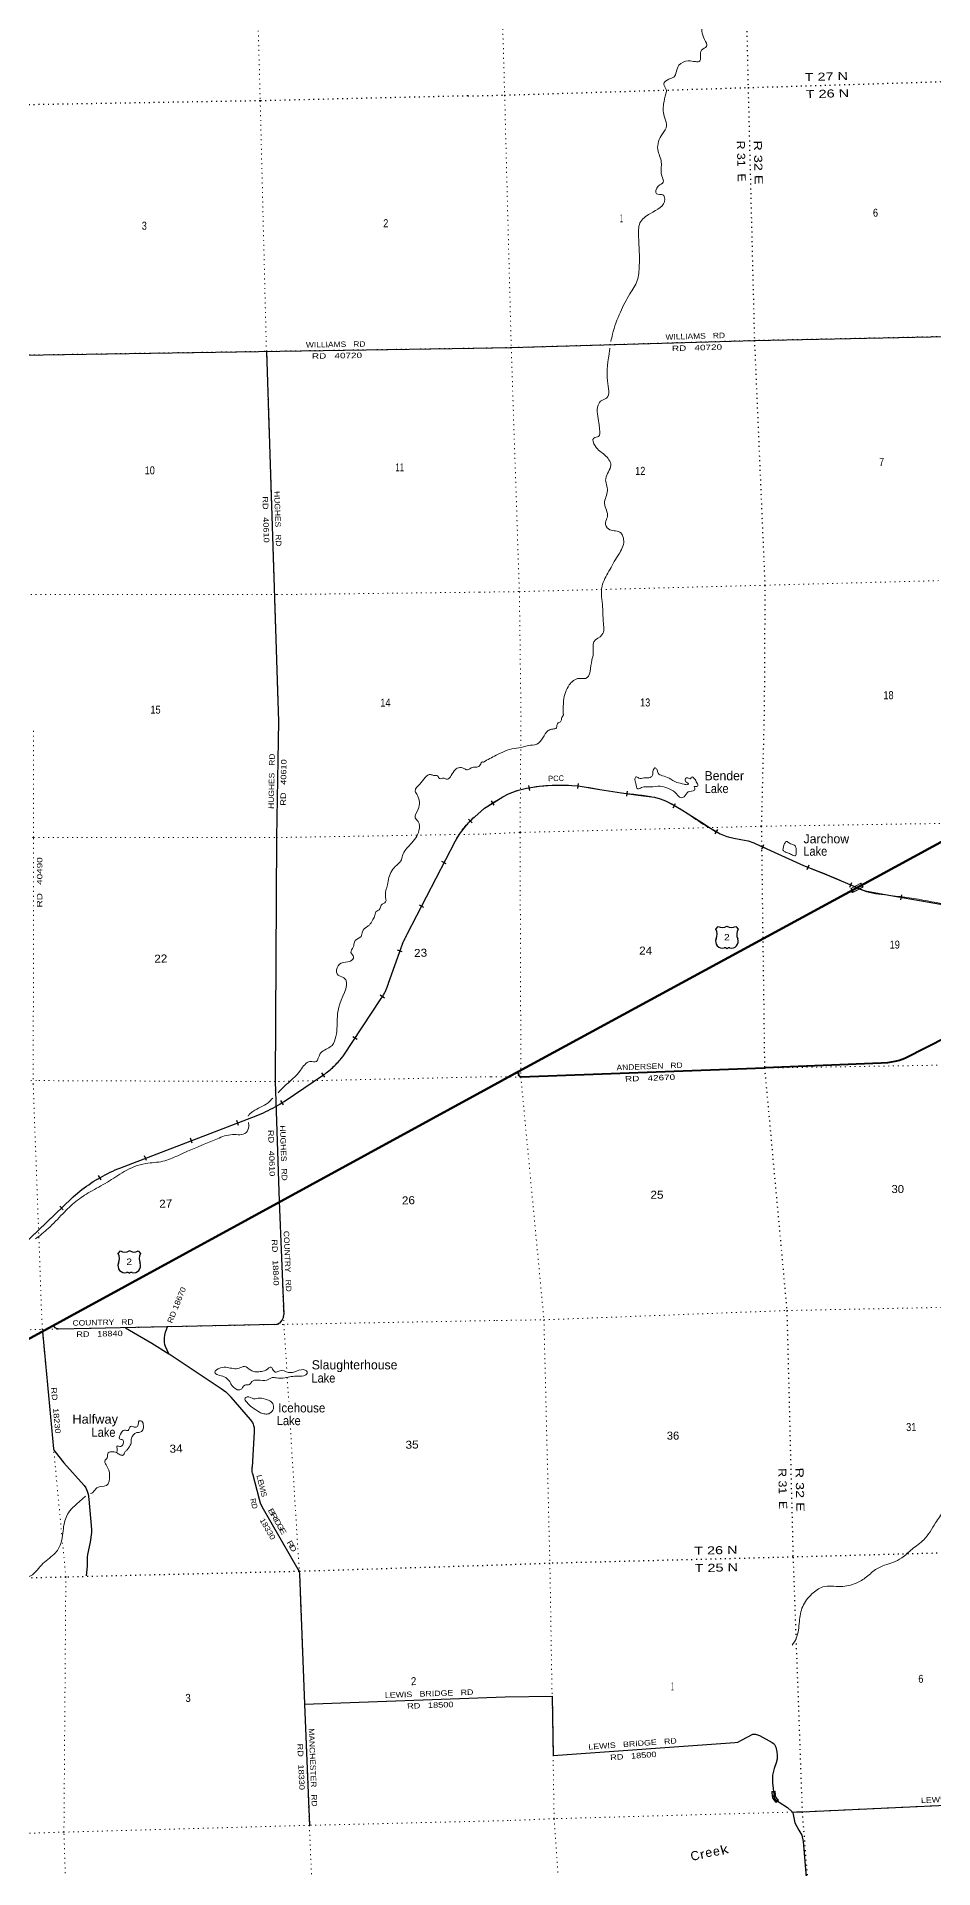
# Model space of a CAD drawing. Header units: feet. Extents: x 493183 to 745759, y 5472 to 195788.
# Drawn here: x 516401 to 536010, y 72721 to 112780 of the extents above; entities that cross this region are included whole.
import ezdxf
from ezdxf.enums import TextEntityAlignment as Align

# ---------------------------------------------------------------- set-up
doc = ezdxf.new("R2010")
doc.units = ezdxf.units.FT
doc.header["$LTSCALE"] = 70
doc.header["$PDMODE"] = 32
doc.header["$PDSIZE"] = 35
doc.linetypes.add('DOTTED', pattern=[1.5, 0.3, -1.2])
for name, color, linetype, lineweight in [('16', 7, 'Continuous', 25), ('20', 7, 'Continuous', 70), ('26', 7, 'Continuous', 40), ('27', 7, 'Continuous', 13), ('29', 7, 'Continuous', 25), ('31', 7, 'Continuous', 13), ('34', 7, 'Continuous', 25), ('39', 7, 'Continuous', 13), ('57', 7, 'Continuous', 13), ('6', 7, 'DOTTED', 25), ('7', 7, 'DOTTED', 13)]:
    doc.layers.add(name, color=color, linetype=linetype, lineweight=lineweight)
for name, color, linetype in [('30', 7, 'Continuous'), ('41', 7, 'Continuous'), ('55', 7, 'Continuous')]:
    doc.layers.add(name, color=color, linetype=linetype)

msp = doc.modelspace()

# ---------------------------------------------------------------- linework, layer by layer
at = {"layer": '16'}
for p, q in [((531252.78, 93262.38), (531304.09, 93321.14)), ((531495.85, 93327.11), (531495.57, 93326.91)), ((531687.94, 93321.23), (531739.33, 93262.38)), ((518184.21, 86165.35), (518235.52, 86224.11)), ((518427.28, 86230.08), (518427, 86229.88)), ((518619.37, 86224.2), (518670.76, 86165.35))]:
    msp.add_line(p, q, dxfattribs=at)
for centre, radius, start, end in [((531398.99, 92996.85), 151.42, 159.09177, 283.81923), ((531059.8, 93151.75), 222.05, 332.97043, 29.75871), ((531395.17, 93478.8), 182.07, 239.97227, 303.45418), ((531596.95, 93478.3), 181.52, 236.33975, 300.08743), ((531596.94, 93478.8), 182.07, 236.54582, 236.59441), ((531593.11, 92996.85), 151.42, 256.18077, 20.90823), ((531932.3, 93151.75), 222.05, 150.24129, 207.02957), ((517991.23, 86054.72), 222.05, 332.97043, 29.75871), ((518326.6, 86381.77), 182.07, 239.97227, 303.45418), ((518528.38, 86381.27), 181.52, 236.33975, 300.08743), ((518528.37, 86381.77), 182.07, 236.54582, 236.59441), ((518863.73, 86054.72), 222.05, 150.24129, 207.02957), ((518330.42, 85899.82), 151.42, 159.09177, 283.81923), ((518524.54, 85899.82), 151.42, 256.18077, 20.90823)]:
    msp.add_arc(centre, radius, start, end, dxfattribs=at)
for centre, major_axis, start_param, end_param in [((531454.33, 92798.03), (-19.56, 51.67), 4.95877769, 6.28318531), ((531537.78, 92798.03), (19.56, 51.67), 0, 1.32637542), ((518385.76, 85701), (-19.56, 51.67), 4.95877769, 6.28318531), ((518469.21, 85701), (19.56, 51.67), 0, 1.32637542)]:
    msp.add_ellipse(centre, major_axis=major_axis, ratio=0.929097, start_param=start_param, end_param=end_param, dxfattribs=at)
at = {"layer": '20'}
msp.add_line((526941.1, 90145.24), (526337.71, 89817.27), dxfattribs=at)
for points in [[(537660.87, 95971.02), (534339.88, 94166.76), (526941.1, 90145.24)], [(513770.01, 82961.82), (514359.12, 83283.17), (526337.71, 89817.27)]]:
    msp.add_lwpolyline(points, dxfattribs=at)
at = {"layer": '26'}
msp.add_lwpolyline([(537747.32, 91639.43), (537711.62, 91615.18), (535384.78, 90433.93), (535267.46, 90387.03), (535166.35, 90363.5), (535006.46, 90339.98), (534870.47, 90330.41), (532330.42, 90226.92), (532318.36, 90224.7), (526990.21, 90025.65), (526972.05, 90033.26), (526957.36, 90046.2), (526947.95, 90057.97), (526942.07, 90076.2), (526940.13, 90129.71), (526941.1, 90145.24)], dxfattribs=at)
at = {"layer": '29'}
for p, q in [((521425.82, 105898.83), (521689.76, 97802.12)), ((521602.52, 84615.24), (516884.34, 84516.11)), ((516528.49, 84465.08), (516770.38, 81898.95)), ((521158.91, 82270.19), (521114.59, 81494.86)), ((521124.23, 81353.3), (521264.14, 80793.88)), ((521328.07, 80631.63), (522113.32, 79268.1)), ((522258.84, 76315.81), (522364.76, 73665.24))]:
    msp.add_line(p, q, dxfattribs=at)
for points in [[(510779.76, 106195.37), (511169.04, 106179.32), (511431.05, 106019.55), (511664.95, 105919.22), (511853.15, 105865.6), (512012.01, 105849.22), (516066.85, 105811.6), (525959.97, 105967.7)], [(525959.97, 105967.7), (526779.22, 105981.36), (532096.79, 106137.43), (537354.96, 106247.72)], [(521689.76, 97802.12), (521648.07, 95264.27), (521617.41, 89929.03), (521705.38, 87314.1), (521804.36, 84834.16)], [(516884.34, 84516.11), (516862.29, 84518.98), (516837.82, 84525.61), (516819.47, 84533.27), (516807.22, 84542.96), (516792.96, 84564.89), (516776.63, 84600.09)], [(518341.29, 84544.3), (518917.06, 84208.15), (519291.62, 83975.23)], [(519291.62, 83975.23), (519218.02, 84133.15), (519207.06, 84174.87), (519198.28, 84223.16), (519196.09, 84260.48), (519196.08, 84321.93), (519204.86, 84381.2), (519222.41, 84449.24), (519266.29, 84563.38)], [(521602.52, 84615.24), (521652.71, 84622.52), (521673.11, 84628.64), (521698.6, 84640.88), (521723.07, 84654.14), (521742.45, 84670.46), (521769.97, 84708.2), (521786.29, 84736.77), (521796.48, 84765.33), (521801.59, 84790.84), (521804.36, 84834.16)], [(519291.62, 83975.23), (519322.12, 83956.26), (520437.16, 83212.87)], [(520437.16, 83212.87), (520536.65, 83141.01), (520558.59, 83123.45), (520646.01, 83030.53)], [(520646.01, 83030.53), (520649.47, 83026.53), (521069.83, 82535.75)], [(521069.83, 82535.75), (521118.08, 82469.32), (521137.83, 82434.2), (521146.61, 82405.67), (521155.38, 82361.77), (521158.91, 82270.19)], [(516770.38, 81898.95), (516785.01, 81862.2), (516807.25, 81827.81), (516994.46, 81592.04), (517441.48, 81097.21), (517475.41, 81040.88), (517505.74, 80970.08), (517527.97, 80901.3), (517544.81, 80796.53), (517603.79, 80130.55), (517604.53, 80067.95), (517570.6, 79853.8), (517512.82, 79588.41), (517504.58, 79530.34), (517504.75, 79328.82), (517480.84, 79118.86)], [(521124.23, 81353.3), (521114.35, 81399.4), (521111.06, 81430.13), (521114.59, 81494.86)], [(521264.14, 80793.88), (521287.68, 80716.74), (521328.07, 80631.63)], [(522113.32, 79268.1), (522136.78, 79226.31), (522141.17, 79208.75), (522146.5, 79163.93)], [(522146.5, 79163.93), (522258.84, 76315.81), (526649.81, 76472.92)], [(526649.81, 76472.92), (527675.57, 76489.58), (527698.26, 75190.93), (531667.46, 75473.95), (531735.84, 75483.17), (531813.77, 75524.84), (532059.54, 75656.1), (532087.96, 75658.98), (532120.03, 75655.1), (532205.09, 75630.32), (532485.79, 75475.68), (532515.88, 75450.42), (532534.33, 75430.12), (532564.09, 75372.1), (532587.97, 75267.59), (532593.35, 75195.72), (532594.62, 75108.32), (532573.71, 75031.3), (532531.46, 74903.49), (532491.46, 74761.59), (532489.14, 74711.25), (532492.23, 74592.13), (532518.5, 74342.41), (532531.56, 74279.37), (532542.63, 74247.99), (532552.42, 74230.08), (532560.35, 74220.39), (532566.96, 74214.11), (532638.28, 74166.89), (532823.64, 74048.98), (532917.73, 73965.84), (532917.76, 73963.82), (532926.74, 73953.01)], [(532926.74, 73953.01), (533029.12, 73957.77), (533141.6, 73957.52), (538481.08, 74203.17)], [(532929.61, 73949.55), (532926.74, 73953.01), (532936.9, 73932.86), (532947.07, 73897.74), (532984.3, 73716.8), (533065.54, 73556.77), (533131.87, 73444.91), (533162.34, 73308.24), (533542.63, 68803.57), (533542.63, 68803.32)]]:
    msp.add_lwpolyline(points, dxfattribs=at)
at = {"layer": '31'}
for p, q in [((532474.64, 74403.99), (532549.2, 74412.13)), ((532542.12, 74403.3), (532483.46, 74396.9)), ((532527.71, 74297.34), (532527.37, 74297.15)), ((532569.49, 74162.04), (532622.01, 74215.82))]:
    msp.add_line(p, q, dxfattribs=at)
for points in [[(532474.64, 74403.99), (532486.59, 74294.52), (532489.69, 74280.53), (532495.85, 74265.99), (532507.3, 74243.96), (532541.14, 74193.88), (532569.49, 74162.04)], [(532483.46, 74396.9), (532494.5, 74295.82), (532497.34, 74282.98), (532503.09, 74269.4), (532514.19, 74248.06), (532547.47, 74198.8), (532569.76, 74173.76), (532611.08, 74216.07)], [(532611.08, 74216.07), (532596.72, 74232.22), (532569.09, 74269.79), (532558.79, 74291.32), (532551.67, 74315.73), (532542.12, 74403.3)], [(532549.2, 74412.13), (532559.55, 74317.3), (532566.29, 74294.18), (532575.98, 74273.92), (532602.94, 74237.26), (532622.01, 74215.82)]]:
    msp.add_lwpolyline(points, dxfattribs=at)
at = {"layer": '31', "linetype": 'DOTTED', "lineweight": 100}
msp.add_arc((532777.43, 74385.35), 266.48, 175.112, 223.7698, dxfattribs=at)
at = {"layer": '34'}
for p, q in [((527186.13, 96296.02), (527167.63, 96405.08)), ((528235.98, 96338.64), (528253.33, 96447.88)), ((529309.65, 96166.86), (529323.9, 96276.55)), ((526407.37, 95975.51), (526349.52, 96069.78)), ((530319.5, 95916.16), (530373.73, 96012.57)), ((525925.78, 95589.17), (525846.44, 95666.23)), ((531241.51, 95343.99), (531296.47, 95439.98)), ((532259.97, 95011.38), (532306.13, 95111.89)), ((525359.88, 94687.87), (525261.59, 94738.61)), ((533251.04, 94562.58), (533293.13, 94664.87)), ((534181.08, 94179.85), (534228.92, 94279.57)), ((524870.41, 93733.9), (524772.13, 93784.63)), ((535302.24, 93901.34), (535320.83, 94010.38)), ((524397.02, 92766.4), (524292.65, 92803.03)), ((524009.62, 91754.62), (523916.92, 91814.97)), ((523409.84, 90849.27), (523317.39, 90910)), ((522704.04, 90026.01), (522641.1, 90116.96)), ((521800.31, 89420.38), (521740.98, 89513.73)), ((520817.48, 88970.91), (520777.88, 89074.19)), ((519802.73, 88584.61), (519763.13, 88687.89)), ((518802.53, 88198.3), (518762.93, 88301.58)), ((517811.41, 87779.26), (517756.22, 87875.11)), ((516984.03, 87123.84), (516907.5, 87203.7))]:
    msp.add_line(p, q, dxfattribs=at)
at = {"layer": '34', "lineweight": 13}
for p, q in [((525982.19, 95720.21), (526190.42, 95902.01)), ((524506.61, 93151.41), (525558.84, 95189.97)), ((524098.13, 92076.31), (524370.11, 92851.29)), ((523121.9, 90508.42), (523920.59, 91724.16)), ((521837.48, 89508.13), (522652.25, 90058.4)), ((518221.33, 88035.54), (521202.5, 89178.64)), ((512825.18, 83216.2), (517160.96, 87371.1))]:
    msp.add_line(p, q, dxfattribs=at)
at = {"layer": '34'}
for points in [[(526195.26, 95907.68), (526397, 96031.3), (526598.84, 96155.17), (526719.2, 96218.84), (526911.53, 96290.1), (527112.12, 96341.5), (527394.2, 96389.35), (527677.58, 96409.59), (527960.44, 96412.85), (528242.42, 96392.9), (528718.85, 96317.28), (529194.34, 96239.53), (529551.8, 96193.09), (529909.49, 96144.69), (530033.76, 96113.28), (530152.94, 96063.99), (530333.1, 95971.16), (530508.94, 95872.24), (530925.82, 95606.07), (531133.85, 95471.56), (531349.92, 95347.84), (531493.85, 95290.33), (531643.56, 95250.01), (531800.9, 95222.77), (531957.01, 95190.73), (532085.18, 95145.81), (532210.7, 95094.09), (532691.39, 94873.31), (533173.3, 94656.44), (533627.49, 94469.54), (534082.43, 94284.46), (534406.23, 94142.31)], [(523977.24, 91810.63), (523987.76, 91828.33), (523998.15, 91846.25), (524008.09, 91864.36), (524017.67, 91882.58), (524027.04, 91901.12), (524035.99, 91919.67), (524044.74, 91938.37), (524053.11, 91957.33), (524061.05, 91976.33), (524068.72, 91995.53), (524076.11, 92014.78), (524083.12, 92034.3), (524089.81, 92053.79), (524096.11, 92073.55), (524097.09, 92076.66), (524369.07, 92851.66), (524380.2, 92882.65), (524391.99, 92913.21), (524404.29, 92943.59), (524417.02, 92974.03), (524430.4, 93004.03), (524444.25, 93033.66), (524458.5, 93063.35), (524473.41, 93092.62), (524488.79, 93121.51), (524504.77, 93150.4), (524505.64, 93151.93), (525557.87, 95190.49), (525574.98, 95221.12), (525592.68, 95251.18), (525610.9, 95280.93), (525629.58, 95310.68), (525648.86, 95339.86), (525668.57, 95368.58), (525688.72, 95397.27), (525709.48, 95425.42), (525730.67, 95453.09), (525752.49, 95480.64), (525774.63, 95507.56), (525797.14, 95534.28), (525820.34, 95560.63), (525843.88, 95586.32), (525867.94, 95611.72), (525892.25, 95636.76), (525917.27, 95661.41), (525942.45, 95685.51), (525968.32, 95709.22), (525981.46, 95721.03), (526195.26, 95907.7)], [(534404.93, 94143.57), (534439.37, 94128.73), (534522.04, 94102.41), (534833.93, 94038.49), (535082.6, 93996.82), (535876.33, 93861.52), (536669.46, 93721.02)], [(512824.45, 83217.03), (517160.21, 87371.91), (517205.24, 87412.64), (517250.95, 87452.13), (517297.36, 87490.84), (517344.48, 87529.27), (517392.3, 87566.44), (517440.57, 87602.61), (517489.55, 87638.5), (517539.22, 87673.15), (517589.32, 87706.78), (517640.4, 87739.88), (517691.65, 87771.74), (517743.39, 87803.1), (517796.06, 87833.43), (517848.92, 87862.52), (517902.48, 87890.84), (517956.25, 87918.41), (518010.97, 87944.97), (518065.63, 87970.55), (518121.23, 87995.1), (518176.8, 88018.67), (518220.93, 88036.56), (521202.1, 89179.67), (521255.71, 89200.81), (521308.54, 89223.05), (521361.03, 89246.22), (521413.57, 89270.14), (521465.33, 89295.15), (521516.43, 89320.96), (521567.6, 89347.51), (521617.98, 89375.17), (521667.7, 89403.62), (521717.37, 89433.12), (521766.07, 89463.31), (521814.53, 89494.11), (521836.87, 89509.04), (522651.63, 90059.31), (522680.21, 90079.09), (522708.19, 90099.41), (522735.82, 90120.23), (522763.4, 90141.49), (522790.36, 90163.3), (522816.82, 90185.48), (522843.22, 90208.11), (522869.01, 90231.26), (522894.3, 90254.81), (522919.42, 90278.97), (522943.88, 90303.38), (522968.11, 90328.13), (522991.88, 90353.52), (523015, 90379.2), (523037.78, 90405.36), (523060.17, 90431.73), (523082.11, 90458.77), (523103.5, 90485.9), (523121, 90509.05), (523919.68, 91724.79), (523931.88, 91741.57), (523943.61, 91758.51), (523955.05, 91775.67), (523966.37, 91793.06), (523977.24, 91810.63)]]:
    msp.add_lwpolyline(points, dxfattribs=at)
at = {"layer": '34', "lineweight": 13}
for centre, radius, start, end in [((527312.86, 94223.67), 2002.58, 131.6422, 151.14922), ((526143.73, 92225.72), 1880.71, 150.51443, 160.57176), ((522966.06, 92426.23), 1184.91, 323.66515, 342.82394), ((521530.56, 91699.1), 1987.48, 304.35911, 323.19532), ((520011.62, 92250.26), 3294.39, 291.19154, 303.65789), ((519502.59, 84812.46), 3468.41, 111.67916, 132.4643)]:
    msp.add_arc(centre, radius, start, end, dxfattribs=at)
msp.add_spline([(526195.76, 95906.5), (526599.39, 96154.21), (527112.35, 96340.42), (527677.63, 96408.49), (528242.29, 96391.81), (529194.18, 96238.44), (529909.28, 96143.61), (530152.48, 96062.99), (530508.37, 95871.3), (531349.44, 95346.85), (531643.32, 95248.93), (531956.72, 95189.67), (532210.26, 95093.08), (533172.86, 94655.43), (534081.98, 94283.45), (534548.96, 94077.49), (535082.44, 93995.73), (536669.25, 93719.94), (537106.53, 93604.27), (537628.82, 93344.78), (538527.5, 92994.81), (538827.65, 93005.94), (539109.99, 93119.66), (539601.26, 93521.38), (540064.76, 93773.33), (540458.3, 93866.74), (540849.23, 93873.35), (541547.18, 93717.7), (542181.09, 93534.75), (542874.65, 93401.22), (544021.91, 93134.14), (545400.08, 92798.33), (545802.51, 92718.39), (546002.14, 92590.63), (546247.69, 92366.8), (546614.75, 91985.65), (546850.95, 91840.35), (547294.71, 91698.56), (548064.15, 91485.62), (549092.06, 91244.77), (549978.01, 91055.98), (550309.09, 91025.27), (550661.6, 91039.3), (551175.44, 91171.06), (552079.82, 91456.69), (552967.97, 91748.11), (553409.54, 91985.57), (553705.42, 92256.88), (553936.12, 92569.46), (554553.8, 93620.93), (555180.79, 94718.96), (555692.87, 95572.94), (556015.14, 96078.73), (556347.32, 96471.71), (556708.94, 96790.53), (557138.81, 97126.65)], degree=3, dxfattribs=at)
at = {"layer": '39'}
for points in [[(528959.19, 106114.43), (528993.71, 106270.46), (529165.86, 106756.41), (529374.35, 107152.52), (529532.86, 107444.61), (529579.82, 107766.27), (529564.95, 108406.98), (529594.3, 108706.05), (529821.29, 108913.1), (530136.55, 109225.08), (530096.03, 109320.87), (529958.53, 109339.74), (529994.89, 109509.96), (530101.71, 109597.19), (530065.79, 109755.59), (530061.4, 110031.67), (529984.35, 110312.05), (530085.28, 110653.15), (530178, 110826.74), (530135.71, 110999.09), (530110.38, 111308.94), (530163.66, 111531.97), (530169.61, 111622.83), (530116.44, 111742.51), (530226.82, 111849.99), (530332.56, 111896.88), (530445.48, 112155.62), (530650.92, 112249.26), (530806.5, 112232.84), (530887.08, 112234.78), (530920.53, 112356.54), (530939.8, 112481.99), (531050.69, 112567.31), (531004.83, 112719.42), (530983.11, 113047.5), (531192.2, 113157.35), (531544.18, 113190.01), (531666.82, 113116.35), (531759.68, 113197.21), (531739.5, 113372.11), (531802.32, 113444.18), (531951.02, 113377.19), (532157.01, 113359.97), (532341.88, 113471.26), (532340.72, 113695), (532436.63, 113904.95), (532609.83, 113997.81), (532803.83, 113976.27), (533091.81, 114073.91), (533260.1, 114204.96), (533194.84, 114324.35), (533229.24, 114492.5), (533362.76, 114558.2), (533366.27, 114580.46), (533436.7, 114759.56), (533590.28, 115003.15), (533689.28, 115253.49)], [(527919.63, 97947.67), (527925.89, 98257.64), (528048.89, 98603.3), (528261.26, 98745.49), (528400.35, 98744.81), (528542.18, 99147.37), (528573.25, 99285.2), (528589.33, 99547.66), (528763.29, 99694.98), (528792.63, 99994.04), (528777.37, 100304.13), (528764.8, 100759.43), (528916.41, 101087.64), (529108.09, 101426.89), (529238.44, 101716.29), (529152.53, 101944.04), (528905.03, 102012.68), (528839.27, 102154.23), (528882.7, 102280.27), (528819.47, 102573.07), (528883.57, 102850.8), (528845.27, 103111.95), (528957.34, 103406.95), (528827.21, 103629.61), (528615, 103828.12), (528582.78, 104000.71), (528690.81, 104035.57), (528711.29, 104195.32), (528696.03, 104332.04), (528678.9, 104722.72), (528759.16, 104825.44), (528872.72, 104882.6), (528911.85, 105020.63), (528884.31, 105251.8), (528929.23, 105922.17), (528935.1, 105965.56)], [(526171.69, 96916.03), (526449.39, 97065.59), (526842.03, 97213.46), (527047.11, 97245.17), (527151.43, 97275.18), (527338.41, 97304.57), (527471.13, 97446.02), (527587.48, 97603.34), (527687.7, 97637.31), (527767.91, 97662.88), (527779.04, 97721.57), (527808.44, 97772.51), (527866.28, 97809.8), (527881.48, 97866.55), (527919.63, 97947.67)], [(521680.32, 89683.57), (521814.44, 89818.04), (522174.81, 90177.89), (522379.03, 90363.59), (522518.05, 90369.83), (522594.06, 90525.41), (522823.26, 90685.65), (522966.73, 91079.24), (523032.84, 91629.8), (523116.6, 92197.04), (522970.81, 92281.35), (522962.09, 92369.82), (523058.49, 92517.95), (523262.88, 92564.5), (523332.83, 92653.34), (523275.36, 92752.43), (523324.24, 92870.89), (523340.62, 92929.87), (523366.35, 93013.34), (523494.82, 93101.95), (523525.98, 93205.75), (523619.63, 93311.45), (523676.93, 93351.51), (523744.44, 93454.4), (523788.37, 93536.4), (523821.55, 93640.27), (523906.4, 93703.35), (523938.3, 93782.97), (524032.86, 93858.44), (524026.84, 93991.37), (524074.15, 94228.76), (524103.61, 94388.98), (524274.98, 94660.4), (524365.03, 94751.87), (524401.75, 94871.98), (524577.95, 95117.32), (524762.58, 95417.38), (524742.45, 95616.43), (524681.5, 95697.26), (524744.44, 95884.72), (524727.25, 96186.71), (524679.99, 96282.07), (524782.38, 96432.41), (525016.17, 96641.19), (525081.22, 96625.01), (525166.37, 96611.46), (525212.54, 96552.36), (525298.91, 96565.07), (525358.09, 96542.67), (525530.24, 96721.34), (525622.91, 96792.73), (525746.54, 96774.3), (525820.02, 96746.28), (525929.36, 96800.02), (526030.08, 96805.1), (526103.21, 96855.72), (526152.01, 96920.41), (526171.69, 96916.03)], [(529924.9, 96789.65), (529969.98, 96743.83), (529989.27, 96673.55), (530086.96, 96616.69), (530230.92, 96564.65), (530397.75, 96470.64), (530557.6, 96432.99), (530640.36, 96426.32), (530658.29, 96438.73), (530601.18, 96480.13), (530589.88, 96554.58), (530639.99, 96571.57), (530702.79, 96552.46), (530722.38, 96587.09), (530783.36, 96555.84), (530839.39, 96457.93), (530854.62, 96389.59), (530776.26, 96374.14), (530796.94, 96342.21), (530785.51, 96301.67), (530649.05, 96265.07), (530558.14, 96154.59), (530489.89, 96137.29), (530393.79, 96220.4), (530230.7, 96332.64), (530036.32, 96385.84), (529822.85, 96374.16), (529631.65, 96356.8), (529547.45, 96329.15), (529501.16, 96447.4), (529485.34, 96552.04), (529506.84, 96592.76), (529571.79, 96565.61), (529678.59, 96567.42), (529819.48, 96579.89), (529871.04, 96631.2), (529877.78, 96712.01), (529897.14, 96760.76), (529918.04, 96786.67), (529924.9, 96789.65)], [(532717.84, 94992.72), (532757.84, 95134.62), (532799.43, 95179.71), (532862.55, 95140.43), (532915.28, 95121.15), (532986.47, 95082), (533011.97, 95001.73), (533007.55, 94902.8), (532998.1, 94864.31), (532951.66, 94869.58), (532864.28, 94912.48), (532770.96, 94949.24), (532717.84, 94992.72)], [(543755.67, 91424.86), (543580.22, 91553.03), (543237.18, 91821.6), (542941.09, 91931.59), (542768.13, 91908.49), (542631.1, 91906.18), (542354.27, 91824.83), (542076.62, 91793.91), (541956.21, 91761.61), (541850.77, 91677.11), (541732.96, 91731.6), (541555.11, 91637.81), (541312.61, 91553.01), (541087.02, 91420.08), (541022.17, 91318.1), (540887.07, 91198.81), (540631.78, 91156.16), (540603.73, 91145.59), (540260.84, 91036.9), (540066, 90995.28), (539973.21, 90999.76), (539773.58, 90881.39), (539754.3, 90705.54), (539712.64, 90664.48), (539555.27, 90427.79), (539203.57, 90119.22), (538929.52, 89868.46), (538781.46, 89678.33), (538741.27, 89526.71), (538746.39, 89358.97), (538647.62, 89236.25), (538448.47, 88966.57), (538384.16, 88709.27), (538349.04, 88638.06), (538475.17, 88567.56), (538610.81, 88408.46), (538713, 88077.3), (538662.43, 87842.42), (538532.18, 87672.76), (538377.19, 87536.99), (538170.6, 87228.85), (538120.09, 87113), (538052.15, 86831.42), (537970.69, 86759.43), (537843.94, 86499.05), (537749.5, 86358.25), (537675.12, 86100.77), (537682.82, 85876.96), (537635.92, 85664.33), (537621.72, 85547.08), (537556.94, 85441.07), (537563.05, 85437.14), (537539.31, 85164.38), (537510.41, 84960.12), (537487.32, 84770.09), (537465.99, 84596.22), (537513.4, 84409.4), (537575.97, 84158.27), (537601.72, 83817.75), (537484.22, 83607.97), (537249.19, 83313.47), (537089.04, 83123.14), (536950.86, 83068.35), (536790.65, 82882.05), (536621.65, 82616.91), (536614.26, 82453.37), (536606.76, 82295.88), (536564.02, 82198.32), (536501.82, 82058.06), (536513.42, 81965.45), (536489.47, 81827.86), (536559.68, 81603.09), (536616.87, 81311.52), (536560.75, 81169.35), (536383.06, 80942.4), (536220.38, 80538.17), (536057.4, 80275.16), (535801.36, 79909.7), (535544.75, 79701.59), (535318.08, 79512.15), (535122.18, 79412), (534777.74, 79275.04), (534546.9, 79093.59), (534321.34, 78958.64), (533987.96, 78884.41), (533595.05, 78875.75), (533353.67, 78722.37), (533152.57, 78448.63), (533081.36, 78120.59), (533010.81, 77752.21), (532924.59, 77601.46)], [(521029.22, 89174.12), (521030.8, 89177.11), (521128.73, 89274.87), (521461.95, 89464.49), (521564.5, 89567.19)], [(516378.83, 86486.6), (516652.39, 86714.73), (516973.54, 87037.09), (517261.94, 87308.03), (517568.41, 87514.98), (517949.35, 87728.23), (518315.62, 87959.18), (518786.4, 88136.84), (519164.26, 88184.63), (519485.38, 88307.32), (520353.89, 88676.56), (520683.98, 88769.27), (520979.38, 88808.5), (521039.75, 88947.47), (521033.21, 89036.11)], [(520625.09, 83366.62), (520504.83, 83473.89), (520360.38, 83513.87), (520298.39, 83562.41), (520422.34, 83667.01), (520703.25, 83651.34), (520828.1, 83659.17), (520947.95, 83699.11), (521083.66, 83614.5), (521175.46, 83580.99), (521286.26, 83586.37), (521414.54, 83614.47), (521533.47, 83684.63), (521571.82, 83617.23), (521639.74, 83572.91), (521717.5, 83603.5), (521910.21, 83569.02), (521994.99, 83567.57), (522094.86, 83600.85), (522273.89, 83618.39), (522319.33, 83583.47), (522285.18, 83511.85), (522114.39, 83488.51), (521831.09, 83449.65), (521645.53, 83448.04), (521554.58, 83453.35), (521437.23, 83397.35), (521231.33, 83401.18), (521107.33, 83365.14), (521054.67, 83305.05), (520952.23, 83289.84), (520860.41, 83190.25), (520789.8, 83190.12), (520715.78, 83236.27), (520659.41, 83299.1), (520625.09, 83366.62)], [(521276.86, 82694.68), (521120.38, 82798.83), (520995.79, 82916.05), (520958.91, 83001.65), (521004.36, 83033.28), (521146.79, 82993.24), (521279.53, 83007.36), (521440.04, 82969.88), (521546.68, 82912.62), (521584.35, 82800.83), (521531.02, 82696.35), (521457.47, 82659.83), (521366.52, 82665.14), (521276.86, 82694.68)], [(518147.96, 81815.1), (518163.98, 81886.17), (518159.83, 81956.63), (518240.82, 81946.99), (518291.53, 82005), (518282.93, 82089.44), (518215.56, 82115.63), (518236.65, 82219.13), (518322.84, 82304.43), (518399.62, 82300.72), (518453.57, 82385.04), (518561.01, 82368.14), (518614.52, 82400.02), (518643.55, 82507.78), (518698.22, 82501.38), (518735.71, 82395.63), (518731.67, 82328.95), (518681.14, 82264.9), (518592.82, 82250.12), (518473.45, 82127.5), (518466.59, 82020.4), (518418.93, 81928.2), (518372.32, 81868.3), (518331.27, 81824.7), (518288.93, 81756.86), (518230.17, 81765.16), (518147.96, 81815.1)], [(517577.47, 80919.87), (517631.52, 80944.31), (517719.31, 81043.78), (517927.6, 81094.47), (517997.69, 81312.4), (517921.98, 81548.07), (517891.09, 81635.87), (517943.69, 81697.97), (517955.12, 81787.06), (518040.46, 81834.02), (518147.96, 81815.1)], [(514971.78, 76705.66), (514986.6, 76729.61), (514999.15, 76915.53), (515065.98, 76974.03), (515141.32, 77151.77), (515143.18, 77357.54), (515075.39, 77464.39), (515132.03, 77593.16), (515210.59, 77664.12), (515186.35, 77731.95), (515286.6, 77819.7), (515388.15, 78064.8), (515458.29, 78147.6), (515463.37, 78246.57), (515536.8, 78353.67), (515721.9, 78504.5), (515824.73, 78707.29), (515946.86, 78938.89), (516072.95, 79039.52), (516268.3, 79118.06), (516538.62, 79386.44), (516813.89, 79624.71), (516940.11, 79854.42), (517000.82, 80249.53), (517119.48, 80529.43), (517297.74, 80706.27), (517466.92, 80861.83)]]:
    msp.add_spline(points, degree=3, dxfattribs=at)
at = {"layer": '55'}
msp.add_point((534240.15, 94081.32), dxfattribs=at)
at = {"layer": '57'}
for p, q in [((534202.23, 94151.76), (534422.38, 94270.24)), ((534251.99, 94059.3), (534202.23, 94151.76)), ((534251.99, 94059.3), (534472.14, 94177.78)), ((534422.38, 94270.24), (534472.14, 94177.78))]:
    msp.add_line(p, q, dxfattribs=at)
msp.add_lwpolyline([(534419.12, 94259.4), (534213.06, 94148.5), (534255.24, 94070.13), (534461.3, 94181.03)], close=True, dxfattribs=at)
at = {"layer": '6'}
for points in [[(531306.5, 143942.8), (531311.34, 143731.94), (531398.85, 138395.84), (531516.39, 133068.52), (531621.04, 127688.48), (531726.35, 122366.91), (531838.87, 116995.12), (531958.47, 111665.84), (532096.79, 106137.43), (532325.83, 100782.55), (532311.88, 98050.95)], [(525830.97, 111483.84), (526635.04, 111501.56), (531958.47, 111665.84), (537090.57, 111823.5), (542519.21, 111970.14), (547912.16, 112091.74), (553257.98, 112246.47), (556752.98, 112352.61)], [(525830.97, 111483.84), (521290.27, 111376.4), (515849.27, 111283.23), (510535.12, 111201.19), (505279.69, 111005.31), (501279.98, 110877.32), (495962.67, 110710.87), (494908.23, 110629.95)], [(532311.88, 98050.95), (532247.74, 95511.34), (532318.36, 90224.7), (532806.5, 84920.92), (532941.35, 79528.44), (533141.6, 73957.52), (533542.5, 68805.24)], [(557554.03, 80175.97), (554098.3, 80106.16), (548773.32, 79959.61), (543510.74, 79818.16), (538089.07, 79667.96), (532941.35, 79528.44), (527624.26, 79392.12), (526582.42, 79354.2)], [(526582.42, 79354.2), (522144.53, 79213.91), (517039.81, 79091.08), (511719.73, 78951.63), (506298.79, 78811.13), (501858.1, 78680.25), (496594.46, 78531.65), (495617.48, 78522.13)]]:
    msp.add_lwpolyline(points, dxfattribs=at)
at = {"layer": '7'}
msp.add_line((521881.93, 83456.61), (521915.1, 82920.7), dxfattribs=at)
for points in [[(520621.88, 143692.48), (520625.37, 143479.68), (520730.48, 138109.37), (520834.38, 132779.92), (520943.78, 127443.15), (521051.6, 122081.12), (521145.21, 116688.52), (521290.27, 111376.4), (521425.82, 105898.83), (521599.57, 100578.92), (521689.76, 97802.12)], [(526086.84, 137477.01), (526180.59, 132916.04), (526248.23, 127567.36), (526358.13, 122221.72), (526491.22, 116832.28), (526635.04, 111501.56), (526779.22, 105981.36), (526957.48, 100643.4), (526993.17, 97925.72)], [(556890.62, 106794.56), (553525.14, 106638.51), (548054.98, 106369.91), (542708.26, 106166.77), (540079, 106293.05), (537354.96, 106247.72), (532096.79, 106137.43), (526779.22, 105981.36), (525960.01, 105966.2)], [(508340.65, 105739.63), (510803.02, 105837.76), (516025.39, 105814.99), (521425.82, 105898.83), (525959.97, 105967.7)], [(526084.81, 100630.43), (526957.48, 100643.4), (532325.83, 100782.55), (537476.57, 100918.48), (540045.13, 100976.2), (542918.42, 100843.69), (548244.43, 101157.21), (553624.17, 101326.87), (555914.23, 101432.63)], [(526084.81, 100630.43), (521649.54, 100577.74), (516206.8, 100576.53), (510917.77, 100433.47), (505660.53, 100392.64), (501487.81, 100078.48), (496176.94, 99930.56), (495144.81, 99882.02)], [(521689.76, 97802.12), (521648.07, 95264.27), (521616.88, 89854.68), (521809.87, 84620.74), (521874.7, 83573.43)], [(526993.17, 97925.72), (526972.97, 95375.73), (526990.21, 90025.65), (527494.54, 84718.1), (527624.26, 79392.12), (527717.92, 73807.28), (528087.7, 68469.22), (528297.53, 63174.85), (528413.6, 57820.39), (528586.86, 52543.56), (528605.5, 52066.56)], [(518009.99, 51819.44), (517960.37, 55204.42), (517747.35, 57650.32), (517445.31, 62979.48), (517174.52, 68208.76), (516998.3, 73513.51), (517039.81, 79091.08), (516523.26, 84508.52), (516326.25, 89875.44), (516335.82, 95266.23), (516332.1, 97678.51)], [(526208.51, 95341.15), (526972.97, 95375.73), (532247.74, 95511.34), (537672.49, 95597.03), (543122.21, 95511.66), (545725.49, 95569.81), (548433.68, 95867.79), (553746.27, 96032.29), (557157.08, 96204.48)], [(495260.77, 94547.27), (496241.96, 94569), (501594.68, 94763.9), (505772.62, 95044.11), (511062.35, 95186.67), (516335.82, 95266.23), (521648.07, 95264.27), (526208.52, 95340.97)], [(537822.42, 90314.61), (537773.3, 90312.92), (532318.36, 90224.7), (526990.21, 90025.65), (526332.66, 90033.17)], [(526332.65, 90033.32), (521617.41, 89929.03), (516401.13, 89949.26), (511165.76, 89887.78), (505840.78, 89709.86), (501679.51, 89412), (496325.7, 89253.37), (495378.13, 89230.34)], [(526457.33, 84702.4), (527494.54, 84718.1), (532806.5, 84920.92), (537894.37, 85023.11), (543256.05, 85144.05), (548590.71, 85314.97), (553943.8, 85468.04), (557420.94, 85550.04)], [(511429.1, 84379.95), (516523.26, 84508.52), (521884.22, 84620.21), (526457.34, 84702.41)], [(521951.03, 82340.11), (522144.53, 79213.91), (522364.51, 73662.43), (522596.86, 68369.47), (522816.27, 63104.34), (523036.23, 57821.09), (523249.02, 52374.26), (523259.49, 51940.69)], [(557685.99, 74847.46), (554597.41, 74748.09), (549337.14, 74588.52), (543790.53, 74559.27), (538481.08, 74203.17), (533141.6, 73957.52), (527717.92, 73807.28), (526713.11, 73766.53)], [(526713.11, 73766.53), (522364.51, 73662.43), (516998.3, 73513.51), (511747.6, 73347.93), (506477.01, 73295.93), (501927.11, 73317.79), (496600, 73210.39), (495730.19, 73187.78)]]:
    msp.add_lwpolyline(points, dxfattribs=at)

# ---------------------------------------------------------------- texts
at = {"layer": '16', "width": 1.2}
for p in [(531494.7, 93015.34), (518426.14, 85918.31)]:
    msp.add_text(' 2 ', height=140, dxfattribs=at).set_placement(p, align=Align.CENTER)
at = {"layer": '27'}
for s, width, p in [('ANDERSEN   RD', 1.15, (529084.2, 90173.93)), ('RD   42670', 1.35, (529270.16, 89925.68))]:
    msp.add_text(s, height=120, rotation=2.139, dxfattribs=dict(at, width=width)).set_placement(p)
at = {"layer": '30'}
for s, rotation, width, p in [('WILLIAMS   RD', 1.681, 1.15, (530154.5, 106150.45)), ('WILLIAMS   RD', 0.904, 1.15, (522290.48, 105979.81)), ('RD   40720', 1.681, 1.35, (530295.73, 105901.23)), ('HUGHES   RD', 271.867, 1.15, (521595.61, 102838.84)), ('HUGHES   RD', 89.059, 1.15, (521588.36, 95891.16)), ('RD   40610', 89.059, 1.25, (521849.49, 95960.49)), ('RD   40490', 89.912, 1.35, (516525.72, 93736.53)), ('HUGHES   RD', 272.112, 1.15, (521719.65, 88967.13)), ('RD   40610', 271.927, 1.25, (521462.71, 88868.49)), ('COUNTRY   RD', 272.286, 1.15, (521801.55, 86659.92)), ('RD   18840', 272.286, 1.25, (521542.89, 86477.32)), ('RD 18670', 68.182, 1.15, (519362.31, 84632.65)), ('COUNTRY   RD', 1.204, 1.15, (517187.82, 84588.18)), ('RD   18840', 1.204, 1.25, (517269.69, 84341.55)), ('RD   18230', 275.385, 1.25, (516714.68, 83235.75)), ('RD', 284.042, 0.95, (521068.2, 80794.23)), ('18330', 299.937, 1.15, (521273.07, 80338.1)), ('LEWIS   BRIDGE   RD', 2.049, 1.2, (524018.03, 76448.8)), ('RD   18500', 2.049, 1.25, (524504.64, 76210.51)), ('MANCHESTER   RD', 272.269, 1.15, (522350.58, 75781.9)), ('RD   18330', 272.288, 1.25, (522104.45, 75447.83)), ('LEWIS   BRIDGE   RD', 4.05, 1.2, (528470.21, 75317.75)), ('RD   18500', 4.05, 1.25, (528947.62, 75086.61)), ('LEWIS   BRIDGE   RD', 2.634, 1.2, (535742.17, 74147.24))]:
    msp.add_text(s, height=120, rotation=rotation, dxfattribs=dict(at, width=width)).set_placement(p)
for s, rotation, width, p in [('RD   40720', 0.933, 1.35, (522970.2, 105742.69)), ('RD   40610', 271.699, 1.25, (521355.26, 102218.39)), ('L', 284.042, 1.1, (521218.59, 81264.52)), ('W', 284.042, 0.8, (521268.91, 81049.92)), ('B', 299.937, 1.35, (521489.32, 80491.91)), ('R', 299.937, 1.25, (521545.91, 80393.65)), ('D', 299.937, 1.25, (521626.78, 80254.28)), ('G', 299.937, 1.15, (521678.88, 80162.75)), ('E', 299.937, 1.35, (521735.22, 80064.9)), ('R', 299.937, 1.25, (521900.52, 79786.43)), ('D', 299.937, 1.25, (521957.11, 79688.18))]:
    msp.add_text(s, height=120, rotation=rotation, dxfattribs=dict(at, width=width)).set_placement(p, align=Align.CENTER)
for s, rotation, p in [('E', 284.042, (521245.41, 81157.27)), ('I', 284.042, (521295.5, 80956.97)), ('S', 284.042, (521312.35, 80889.61)), ('I', 299.937, (521583.85, 80327.74))]:
    msp.add_text(s, height=120, rotation=rotation, dxfattribs=at).set_placement(p, align=Align.CENTER)
at = {"layer": '34', "width": 0.9}
msp.add_text('PCC', height=120, rotation=2.085, dxfattribs=at).set_placement((527588.56, 96493.55))
at = {"layer": '41'}
for s, p in [('Bender', (531006.77, 96517.01)), ('Jarchow', (533171.83, 95138.4)), ('Slaughterhouse', (522417.75, 83633.45))]:
    msp.add_text(s, height=200, dxfattribs=at).set_placement(p)
for s, width, p in [('Lake', 0.9, (531010.71, 96237.36)), ('Lake', 0.9, (533167.88, 94866.61)), ('Lake', 0.9, (522411.77, 83345.78)), ('Halfway', 1.05, (517182.81, 82446.81)), ('Lake', 0.9, (521653.64, 82413.85)), ('Icehouse', 0.95, (521683.6, 82692.53)), ('Lake', 0.9, (517602.33, 82159.15))]:
    msp.add_text(s, height=200, dxfattribs=dict(at, width=width)).set_placement(p)
for s, rotation, p in [('C', 14.371, (530822.33, 72903.01)), ('e', 10.902, (531115.08, 72973.13)), ('e', 11.247, (531282.45, 73000.96))]:
    msp.add_text(s, height=200, rotation=rotation, dxfattribs=at).set_placement(p, align=Align.CENTER)
for s, rotation, width, p in [('r', 12.713, 1.15, (530977.5, 72935.68)), ('k', 16.272, 1.25, (531466.13, 73036.21))]:
    msp.add_text(s, height=200, rotation=rotation, dxfattribs=dict(at, width=width)).set_placement(p, align=Align.CENTER)
at = {"layer": '6'}
for s, rotation, width, p in [('T 27 N', 1.76, 1.35, (533197.89, 111805.38)), ('T 26 N', 1.76, 1.35, (533222.76, 111431.64)), ('R 31  E', 271.433, 1.15, (531711.69, 110503.47)), ('R 32 E', 271.433, 1.35, (532082.63, 110508.73)), ('R 31  E', 271.433, 1.15, (532617.62, 81469.88)), ('R 32 E', 271.433, 1.35, (532994.38, 81482.35)), ('T 26 N', 1.469, 1.35, (530782.36, 79578.16)), ('T 25 N', 1.469, 1.35, (530791.79, 79197.55))]:
    msp.add_text(s, height=175, rotation=rotation, dxfattribs=dict(at, width=width)).set_placement(p)
at = {"layer": '7'}
for s, width, p in [('6', 0.85, (534689.52, 108841.73)), ('1', 0.4, (529157.95, 108721.34)), ('12', 0.85, (529490.33, 103196)), ('7', 0.85, (534823.84, 103392.85)), ('13', 0.85, (529597.92, 98131.41)), ('18', 0.85, (534919.21, 98290.87)), ('19', 0.85, (535056.2, 92836.19)), ('24', 1.1, (529576.69, 92704.23)), ('25', 1.1, (529823.24, 87365.33)), ('30', 1.05, (535094.94, 87490.14)), ('36', 1.05, (530180.37, 82097.52)), ('31', 0.85, (535415.78, 82284.59)), ('6', 0.85, (535681.66, 76779.29)), ('1', 0.4, (530273.14, 76613.36))]:
    msp.add_text(s, height=175, dxfattribs=dict(at, width=width)).set_placement(p)
for s, width, p in [('3', 0.85, (518755.62, 108557)), ('2', 0.85, (524035.76, 108612.32)), ('10', 0.85, (518875.11, 103207.5)), ('11', 0.65, (524342.61, 103274.89)), ('15', 0.85, (519001.23, 97973.83)), ('14', 0.85, (524027.5, 98126.19))]:
    msp.add_text(s, height=175, dxfattribs=dict(at, width=width)).set_placement(p, align=Align.CENTER)
for s, width, p in [('22', 1.1, (518976.26, 92525.51)), ('23', 1.1, (524657.09, 92651.16)), ('27', 1.1, (519083.11, 87167.03)), ('26', 1.1, (524390.35, 87239.06)), ('34', 1.1, (519309.59, 81809.77)), ('35', 1.1, (524470.33, 81896.12)), ('3', 0.9, (519655.96, 76359.98)), ('2', 0.9, (524589.02, 76726.39))]:
    msp.add_text(s, height=175, rotation=1.74, dxfattribs=dict(at, width=width)).set_placement(p)

doc.saveas('drawing.dxf')
